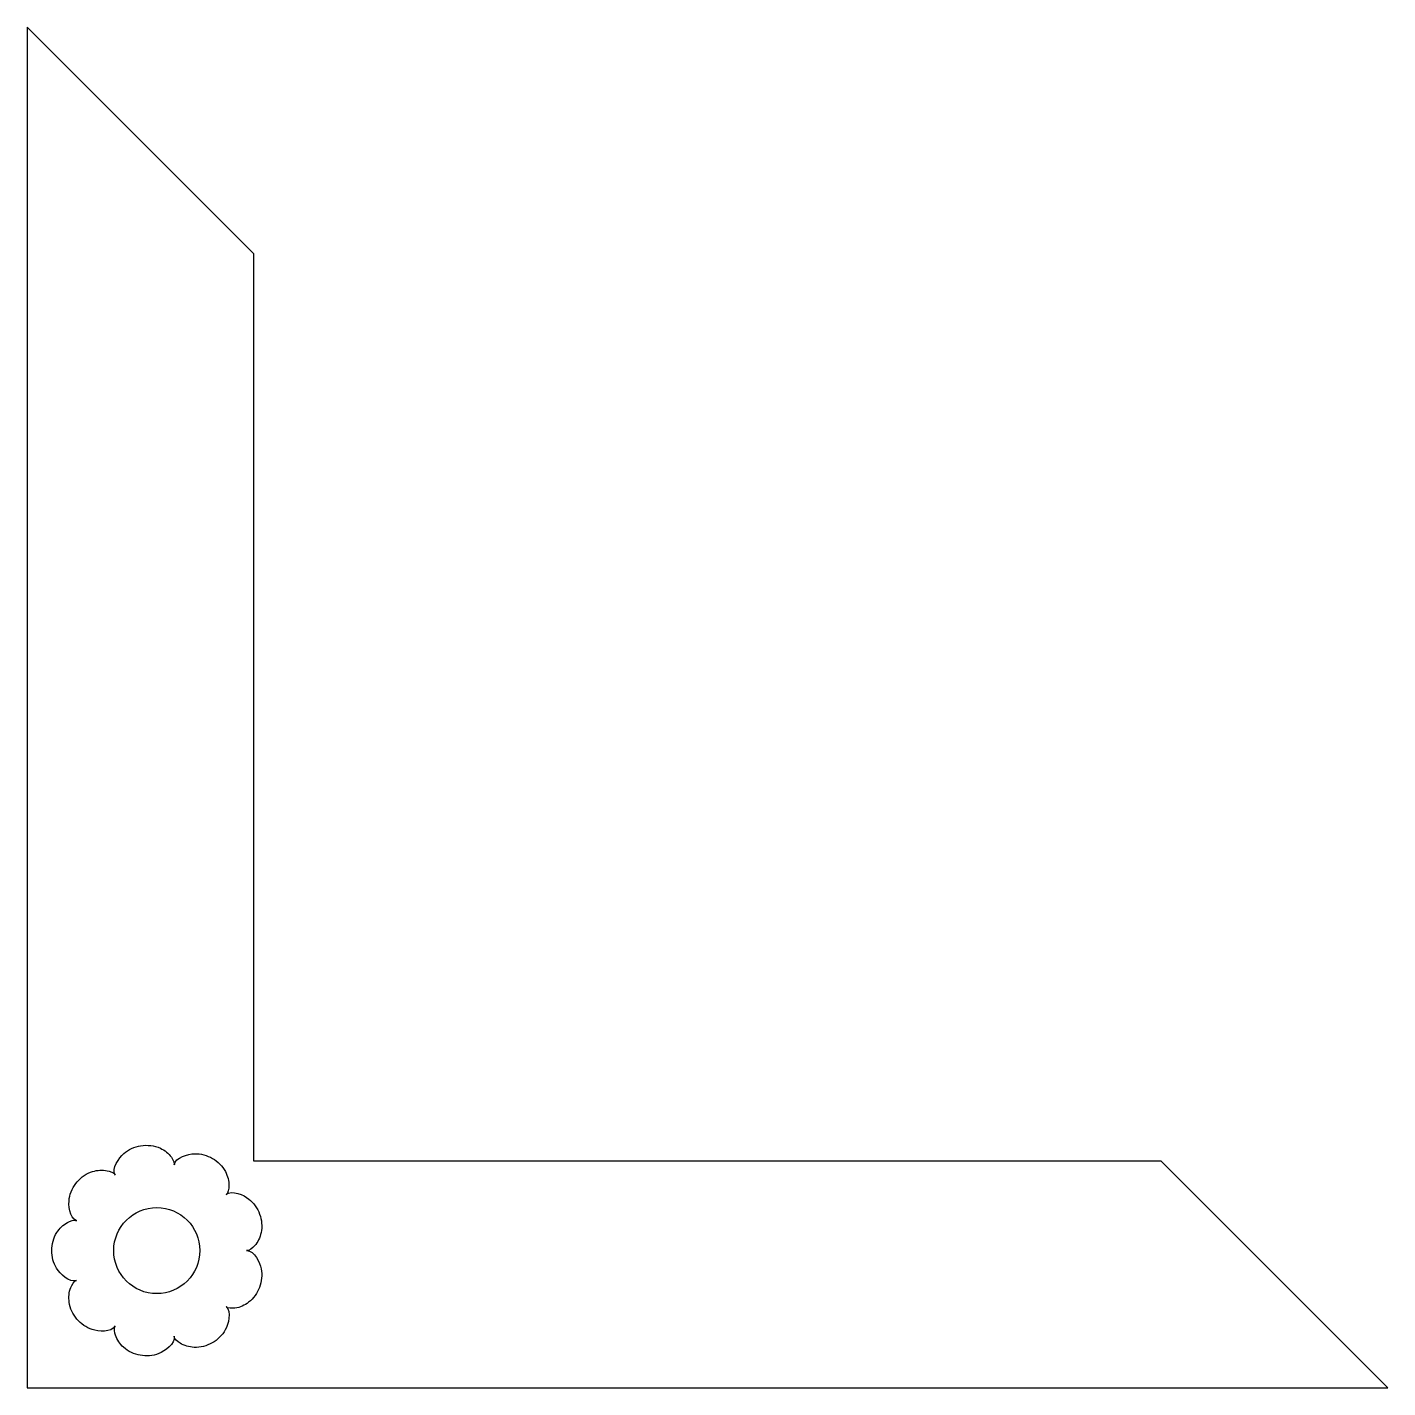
# Model space of a CAD drawing. Header units: centimetres. Extents: x -7.6 to 7.6, y -7.6 to 7.6.
import ezdxf

# ---------------------------------------------------------------- set-up
doc = ezdxf.new("R2010")
doc.units = ezdxf.units.CM
doc.header["$MEASUREMENT"] = 0
doc.layers.add('Camada 1', color=7, linetype='Continuous')

msp = doc.modelspace()

# ---------------------------------------------------------------- linework, layer by layer
at = {"layer": 'Camada 1'}
for points, knots in [([(7.55166, -7.55166), (7.55166, -7.55166), (-7.55166, -7.55166), (-7.55166, -7.55166), (-7.55166, -7.55166), (-7.55166, -7.55166), (-7.55166, 7.55166), (-7.55166, 7.55166), (-7.55166, 7.55166), (-7.55166, 7.55166), (-5.03444, 5.03444), (-5.03444, 5.03444), (-5.03444, 5.03444), (-5.03444, 5.03444), (-5.03444, -5.03441), (-5.03444, -5.03441), (-5.03444, -5.03441), (-5.03444, -5.03441), (5.03444, -5.03441), (5.03444, -5.03441), (5.03444, -5.03441), (5.03444, -5.03441), (7.55166, -7.55166), (7.55166, -7.55166)], [0, 0, 0, 0, 0.14285714, 0.14285714, 0.14285714, 0.14285714, 0.28571429, 0.28571429, 0.28571429, 0.28571429, 0.42857143, 0.42857143, 0.42857143, 0.42857143, 0.57142857, 0.57142857, 0.57142857, 0.57142857, 0.71428571, 0.71428571, 0.71428571, 0.71428571, 1, 1, 1, 1]), ([(-5.02931, -5.97654), (-4.99044, -5.93468), (-4.96843, -5.88404), (-4.95562, -5.82935), (-4.95562, -5.82935), (-4.94019, -5.76207), (-4.94842, -5.68859), (-4.97184, -5.62409), (-4.97184, -5.62409), (-4.99526, -5.55958), (-5.0365, -5.49796), (-5.09156, -5.45632), (-5.09156, -5.45632), (-5.14723, -5.41364), (-5.27679, -5.34935), (-5.34487, -5.40666), (-5.34487, -5.40666), (-5.31963, -5.39825), (-5.31362, -5.33308), (-5.31283, -5.3108), (-5.31283, -5.3108), (-5.31042, -5.25447), (-5.32603, -5.20171), (-5.35167, -5.15173), (-5.35167, -5.15173), (-5.3831, -5.09045), (-5.43639, -5.03907), (-5.49584, -5.00544), (-5.49584, -5.00544), (-5.55511, -4.97112), (-5.6258, -4.95046), (-5.69528, -4.95356), (-5.69528, -4.95356), (-5.76457, -4.95697), (-5.90554, -4.99026), (-5.92115, -5.07805), (-5.92115, -5.07805), (-5.91295, -5.07572), (-5.92115, -5.06053), (-5.92316, -5.05262), (-5.92316, -5.05262), (-5.92917, -5.03066), (-5.93837, -5.01076), (-5.95121, -4.99253), (-5.95121, -4.99253), (-5.98164, -4.9485), (-6.02529, -4.91456), (-6.07377, -4.89265), (-6.07377, -4.89265), (-6.14195, -4.86138), (-6.21895, -4.85307), (-6.29274, -4.86532), (-6.29274, -4.86532), (-6.36013, -4.87643), (-6.42839, -4.90583), (-6.47938, -4.95208), (-6.47938, -4.95208), (-6.53105, -4.99854), (-6.61855, -5.11398), (-6.5746, -5.19182), (-6.5746, -5.19182), (-6.57841, -5.16557), (-6.64159, -5.14763), (-6.66281, -5.14258), (-6.66281, -5.14258), (-6.71779, -5.12967), (-6.77264, -5.13493), (-6.82632, -5.15086), (-6.82632, -5.15086), (-6.89249, -5.17049), (-6.95255, -5.21365), (-6.99721, -5.26542), (-6.99721, -5.26542), (-7.04155, -5.31709), (-7.07532, -5.38345), (-7.08503, -5.45166), (-7.08503, -5.45166), (-7.09453, -5.5208), (-7.08773, -5.66536), (-7.00433, -5.69685), (-7.00433, -5.69685), (-7.02436, -5.67923), (-7.08402, -5.70585), (-7.10387, -5.71646), (-7.10387, -5.71646), (-7.15422, -5.7417), (-7.19248, -5.78155), (-7.22341, -5.82859), (-7.22341, -5.82859), (-7.26066, -5.88627), (-7.27868, -5.95834), (-7.27879, -6.02645), (-7.27879, -6.02645), (-7.27937, -6.09492), (-7.26196, -6.16721), (-7.22524, -6.2251), (-7.22524, -6.2251), (-7.18738, -6.28437), (-7.08848, -6.38991), (-7.00437, -6.35967), (-7.00437, -6.35967), (-7.03101, -6.35888), (-7.05954, -6.41873), (-7.06766, -6.43875), (-7.06766, -6.43875), (-7.08917, -6.49103), (-7.09258, -6.54649), (-7.08549, -6.60195), (-7.08549, -6.60195), (-7.07668, -6.67003), (-7.04353, -6.73633), (-6.99947, -6.7888), (-6.99947, -6.7888), (-6.95542, -6.84108), (-6.89565, -6.88471), (-6.82998, -6.90514), (-6.82998, -6.90514), (-6.76299, -6.92554), (-6.61982, -6.94218), (-6.57466, -6.86529), (-6.57466, -6.86529), (-6.59569, -6.88169), (-6.57926, -6.94498), (-6.57254, -6.96581), (-6.57254, -6.96581), (-6.55582, -7.01968), (-6.52298, -7.06453), (-6.48195, -7.10257), (-6.48195, -7.10257), (-6.43149, -7.14943), (-6.36381, -7.17909), (-6.29642, -7.19131), (-6.29642, -7.19131), (-6.22924, -7.20311), (-6.15556, -7.19851), (-6.09187, -7.17189), (-6.09187, -7.17189), (-6.02739, -7.14546), (-5.90645, -7.06656), (-5.92127, -6.97906), (-5.92127, -6.97906), (-5.92648, -7.00549), (-5.87402, -7.04314), (-5.8552, -7.05534), (-5.8552, -7.05534), (-5.80795, -7.0864), (-5.75429, -7.0996), (-5.69859, -7.10302), (-5.69859, -7.10302), (-5.62969, -7.10702), (-5.55823, -7.0868), (-5.49915, -7.05375), (-5.49915, -7.05375), (-5.4397, -7.01972), (-5.38541, -6.96945), (-5.35336, -6.90796), (-5.35336, -6.90796), (-5.32053, -6.84629), (-5.27787, -6.70852), (-5.34497, -6.65026), (-5.34497, -6.65026), (-5.33296, -6.67428), (-5.26726, -6.6691), (-5.24522, -6.66688), (-5.24522, -6.66688), (-5.18915, -6.66029), (-5.13931, -6.63645), (-5.09425, -6.60301), (-5.09425, -6.60301), (-5.03919, -6.56158), (-4.99691, -6.50048), (-4.97289, -6.43661), (-4.97289, -6.43661), (-4.94908, -6.37232), (-4.94027, -6.29842), (-4.95487, -6.23113), (-4.95487, -6.23113), (-4.97008, -6.16287), (-5.02655, -6.02949), (-5.11587, -6.0283), (-5.11587, -6.0283), (-5.09016, -6.03782), (-5.04452, -5.99297), (-5.02931, -5.97654)], [0, 0, 0, 0, 0.0212766, 0.0212766, 0.0212766, 0.0212766, 0.04255319, 0.04255319, 0.04255319, 0.04255319, 0.06382979, 0.06382979, 0.06382979, 0.06382979, 0.08510638, 0.08510638, 0.08510638, 0.08510638, 0.10638298, 0.10638298, 0.10638298, 0.10638298, 0.12765957, 0.12765957, 0.12765957, 0.12765957, 0.14893617, 0.14893617, 0.14893617, 0.14893617, 0.17021277, 0.17021277, 0.17021277, 0.17021277, 0.19148936, 0.19148936, 0.19148936, 0.19148936, 0.21276596, 0.21276596, 0.21276596, 0.21276596, 0.23404255, 0.23404255, 0.23404255, 0.23404255, 0.25531915, 0.25531915, 0.25531915, 0.25531915, 0.27659574, 0.27659574, 0.27659574, 0.27659574, 0.29787234, 0.29787234, 0.29787234, 0.29787234, 0.31914894, 0.31914894, 0.31914894, 0.31914894, 0.34042553, 0.34042553, 0.34042553, 0.34042553, 0.36170213, 0.36170213, 0.36170213, 0.36170213, 0.38297872, 0.38297872, 0.38297872, 0.38297872, 0.40425532, 0.40425532, 0.40425532, 0.40425532, 0.42553191, 0.42553191, 0.42553191, 0.42553191, 0.44680851, 0.44680851, 0.44680851, 0.44680851, 0.46808511, 0.46808511, 0.46808511, 0.46808511, 0.4893617, 0.4893617, 0.4893617, 0.4893617, 0.5106383, 0.5106383, 0.5106383, 0.5106383, 0.53191489, 0.53191489, 0.53191489, 0.53191489, 0.55319149, 0.55319149, 0.55319149, 0.55319149, 0.57446809, 0.57446809, 0.57446809, 0.57446809, 0.59574468, 0.59574468, 0.59574468, 0.59574468, 0.61702128, 0.61702128, 0.61702128, 0.61702128, 0.63829787, 0.63829787, 0.63829787, 0.63829787, 0.65957447, 0.65957447, 0.65957447, 0.65957447, 0.68085106, 0.68085106, 0.68085106, 0.68085106, 0.70212766, 0.70212766, 0.70212766, 0.70212766, 0.72340426, 0.72340426, 0.72340426, 0.72340426, 0.74468085, 0.74468085, 0.74468085, 0.74468085, 0.76595745, 0.76595745, 0.76595745, 0.76595745, 0.78723404, 0.78723404, 0.78723404, 0.78723404, 0.80851064, 0.80851064, 0.80851064, 0.80851064, 0.82978723, 0.82978723, 0.82978723, 0.82978723, 0.85106383, 0.85106383, 0.85106383, 0.85106383, 0.87234043, 0.87234043, 0.87234043, 0.87234043, 0.89361702, 0.89361702, 0.89361702, 0.89361702, 0.91489362, 0.91489362, 0.91489362, 0.91489362, 0.93617021, 0.93617021, 0.93617021, 0.93617021, 0.95744681, 0.95744681, 0.95744681, 0.95744681, 1, 1, 1, 1]), ([(-6.11322, -6.50637), (-5.84938, -6.50637), (-5.63549, -6.29248), (-5.63549, -6.02864), (-5.63549, -6.02864), (-5.63549, -5.7648), (-5.84938, -5.55091), (-6.11322, -5.55091), (-6.11322, -5.55091), (-6.37706, -5.55091), (-6.59095, -5.7648), (-6.59095, -6.02864), (-6.59095, -6.02864), (-6.59095, -6.29248), (-6.37704, -6.50637), (-6.11322, -6.50637)], [0, 0, 0, 0, 0.2, 0.2, 0.2, 0.2, 0.4, 0.4, 0.4, 0.4, 0.6, 0.6, 0.6, 0.6, 1, 1, 1, 1])]:
    msp.add_open_spline(points, degree=3, knots=knots, dxfattribs=at)

doc.saveas('drawing.dxf')
